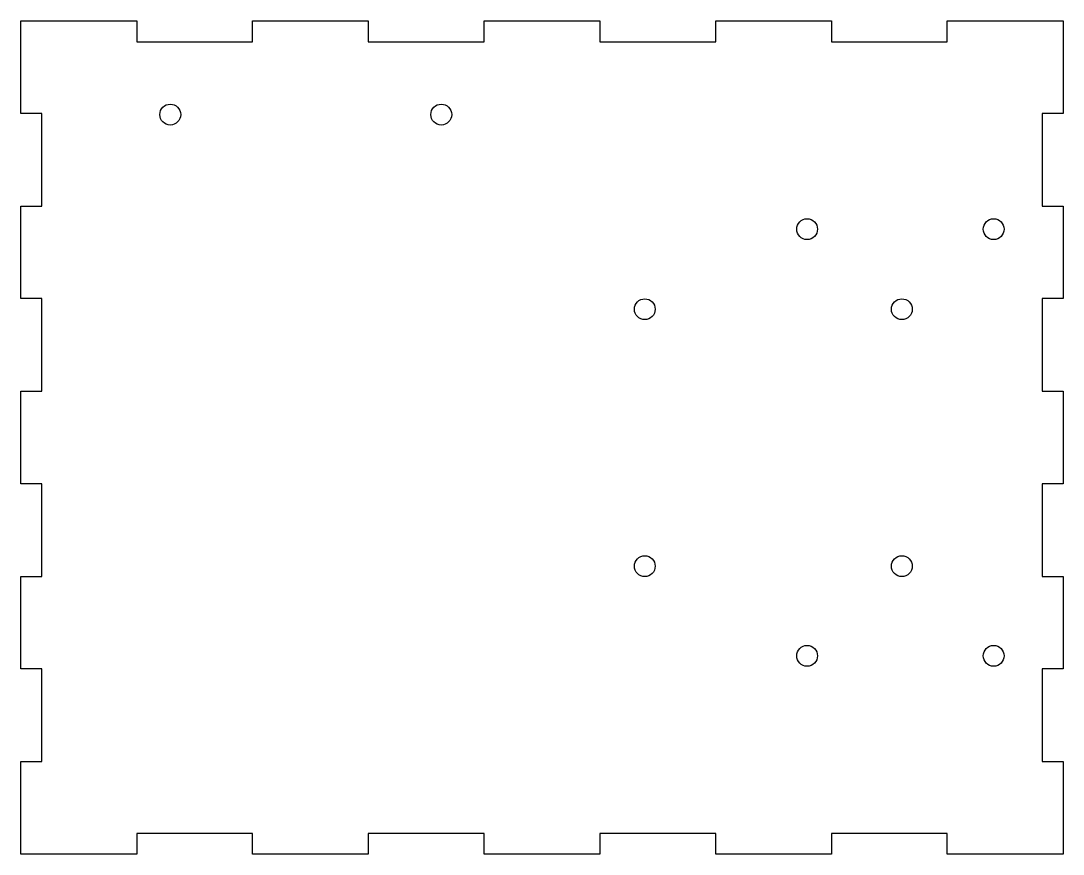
# Model space of a CAD drawing. Header units: millimetres. Extents: x -75 to 75, y -60 to 60.
import ezdxf

# ---------------------------------------------------------------- set-up
doc = ezdxf.new("R2010")
doc.units = ezdxf.units.MM
doc.layers.get('0').update_dxf_attribs({"linetype": 'CONTINUOUS'})

msp = doc.modelspace()

# ---------------------------------------------------------------- linework, layer by layer
msp.add_lwpolyline([(58.33, 57), (58.33, 60), (75, 60), (75, 46.67), (72, 46.67), (72, 33.33), (75, 33.33), (75, 20), (72, 20), (72, 6.67), (75, 6.67), (75, -6.67), (72, -6.67), (72, -20), (75, -20), (75, -33.33), (72, -33.33), (72, -46.67), (75, -46.67), (75, -60), (58.33, -60), (58.33, -57), (41.67, -57), (41.67, -60), (25, -60), (25, -57), (8.33, -57), (8.33, -60), (-8.33, -60), (-8.33, -57), (-25, -57), (-25, -60), (-41.67, -60), (-41.67, -57), (-58.33, -57), (-58.33, -60), (-75, -60), (-75, -46.67), (-72, -46.67), (-72, -33.33), (-75, -33.33), (-75, -20), (-72, -20), (-72, -6.67), (-75, -6.67), (-75, 6.67), (-72, 6.67), (-72, 20), (-75, 20), (-75, 33.33), (-72, 33.33), (-72, 46.67), (-75, 46.67), (-75, 60), (-58.33, 60), (-58.33, 57), (-41.67, 57), (-41.67, 60), (-25, 60), (-25, 57), (-8.33, 57), (-8.33, 60), (8.33, 60), (8.33, 57), (25, 57), (25, 60), (41.67, 60), (41.67, 57)], close=True)
for centre in [(-53.5, 46.5), (-14.5, 46.5), (38.15, 30), (65, 30), (14.79, 18.47), (51.79, 18.47), (14.79, -18.53), (51.79, -18.53), (38.15, -31.44), (65, -31.44)]:
    msp.add_circle(centre, 1.5)

doc.saveas('drawing.dxf')
